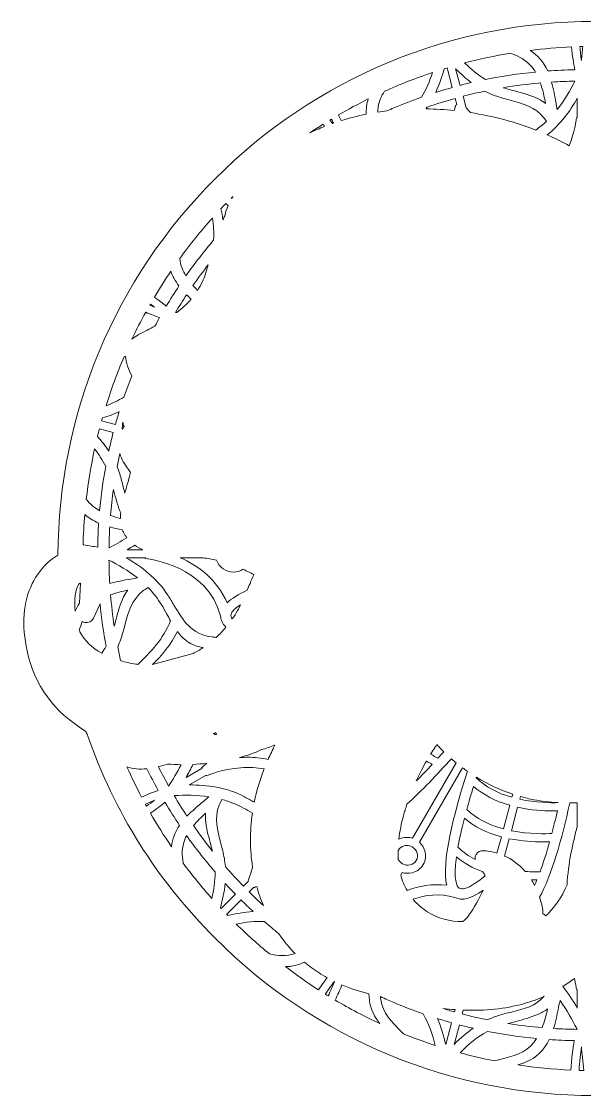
# Model space of a CAD drawing. Header units: millimetres. Extents: x 9 to 1276, y -340 to -50.
# Drawn here: x 972.8 to 1121.9, y -338.7 to -54.4 of the extents above; entities that cross this region are included whole.
import ezdxf

# ---------------------------------------------------------------- set-up
doc = ezdxf.new("R2010")
doc.units = ezdxf.units.MM
doc.header["$MEASUREMENT"] = 0
doc.layers.add('Layer 1', color=7, linetype='Continuous')

msp = doc.modelspace()

# ---------------------------------------------------------------- linework, layer by layer
at = {"layer": 'Layer 1', "lineweight": 0}
for points, knots in [([(1273.53, -205.2), (1272.72, -203.57), (1270.45, -199.63), (1266.73, -197.72), (1266.73, -197.72), (1266.74, -197.58), (1266.74, -197.58), (1266.74, -197.24), (1266.75, -196.89), (1266.75, -196.55), (1266.75, -158.59), (1251.96, -122.9), (1225.12, -96.05), (1198.27, -69.21), (1162.58, -54.42), (1124.62, -54.42), (1086.65, -54.42), (1050.96, -69.21), (1024.12, -96.05), (997.49, -122.68), (982.72, -158.06), (982.5, -195.71), (978.78, -197.62), (976.52, -201.56), (975.71, -203.19), (973.32, -208), (972.84, -214.17), (974.33, -221.03), (976.3, -230.1), (981.51, -237.22), (989.81, -242.22), (989.99, -242.59), (990.16, -242.97), (990.34, -243.34), (990.34, -243.35), (990.34, -243.35), (990.35, -243.35), (997.38, -263.61), (1008.74, -281.67), (1024.12, -297.05), (1050.96, -323.9), (1086.65, -338.68), (1124.62, -338.68), (1162.58, -338.68), (1198.27, -323.9), (1225.12, -297.05), (1240.08, -282.09), (1251.27, -264.52), (1258.35, -244.85), (1267.28, -239.84), (1272.85, -232.51), (1274.91, -223.04), (1276.4, -216.18), (1275.92, -210.02), (1273.53, -205.2)], [0, 0, 0, 0, 1, 1, 1, 2, 2, 2, 3, 3, 3, 4, 4, 4, 5, 5, 5, 6, 6, 6, 7, 7, 7, 8, 8, 8, 9, 9, 9, 10, 10, 10, 11, 11, 11, 12, 12, 12, 13, 13, 13, 14, 14, 14, 15, 15, 15, 16, 16, 16, 17, 17, 17, 18, 18, 18, 18]), ([(1118.52, -61.16), (1118.74, -63.47), (1119.02, -65.63), (1119.37, -67.22), (1116.9, -67.25), (1114.49, -67.36), (1112.19, -67.52), (1111.1, -65.12), (1109.57, -63.34), (1107.52, -62.09), (1111.15, -61.63), (1114.82, -61.32), (1118.52, -61.16)], [0, 0, 0, 0, 1, 1, 1, 2, 2, 2, 3, 3, 3, 4, 4, 4, 4]), ([(1121.49, -61.06), (1121.36, -62.41), (1121.23, -63.68), (1121.09, -64.77), (1120.95, -63.68), (1120.82, -62.42), (1120.69, -61.08), (1120.96, -61.07), (1121.22, -61.06), (1121.49, -61.06)], [0, 0, 0, 0, 1, 1, 1, 2, 2, 2, 3, 3, 3, 3]), ([(1102.33, -62.84), (1104.54, -63.59), (1106.54, -64.61), (1108.09, -66.55), (1108.39, -66.93), (1108.67, -67.34), (1108.94, -67.8), (1104.49, -68.23), (1100.05, -68.89), (1095.74, -69.77), (1093.71, -68.54), (1091.87, -67.03), (1090.18, -65.41), (1094.17, -64.37), (1098.23, -63.51), (1102.33, -62.84)], [0, 0, 0, 0, 1, 1, 1, 2, 2, 2, 3, 3, 3, 4, 4, 4, 5, 5, 5, 5]), ([(1067.31, -77.01), (1067.56, -75.43), (1068.15, -74.1), (1068.95, -72.91), (1073.1, -71.03), (1077.35, -69.38), (1081.67, -67.94), (1080.96, -70.19), (1080.05, -72.43), (1078.75, -74.48), (1076.22, -75.37), (1073.77, -76.32), (1071.48, -77.29), (1070.86, -77.55), (1070.23, -77.82), (1069.6, -78.1), (1068.79, -78.2), (1067.98, -78.31), (1067.18, -78.43), (1067.2, -77.94), (1067.24, -77.46), (1067.31, -77.01)], [0, 0, 0, 0, 1, 1, 1, 2, 2, 2, 3, 3, 3, 4, 4, 4, 5, 5, 5, 6, 6, 6, 7, 7, 7, 7]), ([(1084.78, -66.94), (1085.03, -66.87), (1085.28, -66.79), (1085.53, -66.72), (1085.53, -66.72), (1086.92, -71.9), (1086.92, -71.9), (1085.46, -72.3), (1083.98, -72.74), (1082.52, -73.21), (1083.48, -71.16), (1084.2, -69.01), (1084.78, -66.94)], [0, 0, 0, 0, 1, 1, 1, 2, 2, 2, 3, 3, 3, 4, 4, 4, 4]), ([(1091.95, -70.6), (1091.01, -70.82), (1090.03, -71.07), (1088.98, -71.34), (1088.98, -71.34), (1087.81, -66.95), (1087.81, -66.95), (1089.26, -68.4), (1090.61, -69.59), (1091.95, -70.6)], [0, 0, 0, 0, 1, 1, 1, 2, 2, 2, 3, 3, 3, 3]), ([(1100.43, -71.95), (1103.67, -71.4), (1106.96, -70.98), (1110.25, -70.69), (1110.85, -72.42), (1111.27, -74.29), (1111.63, -76.15), (1111.03, -75.68), (1110.37, -75.27), (1109.65, -74.91), (1107.76, -73.97), (1105.73, -73.43), (1103.77, -72.91), (1102.66, -72.62), (1101.52, -72.32), (1100.43, -71.95)], [0, 0, 0, 0, 1, 1, 1, 2, 2, 2, 3, 3, 3, 4, 4, 4, 5, 5, 5, 5]), ([(1114.7, -77.72), (1114.6, -77.14), (1114.49, -76.56), (1114.39, -75.99), (1114.06, -74.15), (1113.73, -72.24), (1113.23, -70.46), (1115.25, -70.33), (1117.32, -70.25), (1119.41, -70.21), (1118.14, -72.63), (1116.61, -75.3), (1114.7, -77.72)], [0, 0, 0, 0, 1, 1, 1, 2, 2, 2, 3, 3, 3, 4, 4, 4, 4]), ([(1102.18, -75.24), (1105.63, -76.17), (1108.88, -77.05), (1111.15, -79.89), (1111.38, -80.19), (1111.61, -80.51), (1111.83, -80.86), (1110.94, -81.69), (1110.01, -82.45), (1109.02, -83.15), (1103.61, -81.04), (1097.75, -79.47), (1091.73, -78.54), (1091.35, -78.12), (1090.96, -77.7), (1090.57, -77.26), (1090.57, -77.26), (1089.76, -74.22), (1089.76, -74.22), (1091.67, -73.73), (1093.62, -73.27), (1095.55, -72.87), (1096.44, -73.33), (1097.35, -73.73), (1098.25, -74.06), (1099.55, -74.53), (1100.88, -74.89), (1102.18, -75.24)], [0, 0, 0, 0, 1, 1, 1, 2, 2, 2, 3, 3, 3, 4, 4, 4, 5, 5, 5, 6, 6, 6, 7, 7, 7, 8, 8, 8, 9, 9, 9, 9]), ([(1064.68, -74.92), (1064.27, -76.18), (1064.08, -77.53), (1064.12, -78.99), (1061.85, -79.44), (1059.63, -80), (1057.48, -80.67), (1057.28, -80.2), (1057.05, -79.69), (1056.81, -79.15), (1059.39, -77.65), (1062.01, -76.24), (1064.68, -74.92)], [0, 0, 0, 0, 1, 1, 1, 2, 2, 2, 3, 3, 3, 4, 4, 4, 4]), ([(1088.11, -76.36), (1087.88, -76.54), (1087.72, -76.8), (1087.65, -77.12), (1087.58, -77.4), (1087.52, -77.7), (1087.45, -77.99), (1084.96, -77.73), (1082.46, -77.58), (1079.96, -77.55), (1080.07, -77.4), (1080.19, -77.24), (1080.3, -77.08), (1082.77, -76.23), (1085.25, -75.45), (1087.69, -74.77), (1087.69, -74.77), (1088.11, -76.36), (1088.11, -76.36)], [0, 0, 0, 0, 1, 1, 1, 2, 2, 2, 3, 3, 3, 4, 4, 4, 5, 5, 5, 6, 6, 6, 6]), ([(1120.02, -79.94), (1120.02, -79.94), (1119.79, -79.92), (1119.79, -79.92), (1119.79, -79.92), (1119.74, -80.42), (1119.74, -80.42), (1119.73, -80.49), (1119.37, -83.57), (1117.84, -87.3), (1115.99, -86.26), (1114.06, -85.29), (1112.06, -84.41), (1115.61, -81.61), (1118.03, -78.2), (1120.02, -74.76), (1120.02, -74.76), (1120.02, -79.94), (1120.02, -79.94)], [0, 0, 0, 0, 1, 1, 1, 2, 2, 2, 3, 3, 3, 4, 4, 4, 5, 5, 5, 6, 6, 6, 6]), ([(1052.7, -81.63), (1052.84, -81.82), (1052.98, -82.02), (1053.12, -82.2), (1051.79, -82.73), (1050.48, -83.29), (1049.21, -83.89), (1050.36, -83.12), (1051.53, -82.37), (1052.7, -81.63)], [0, 0, 0, 0, 1, 1, 1, 2, 2, 2, 3, 3, 3, 3]), ([(1054.95, -80.24), (1055.12, -80.62), (1055.28, -80.99), (1055.44, -81.34), (1055.36, -81.37), (1055.29, -81.4), (1055.21, -81.43), (1054.99, -81.13), (1054.76, -80.82), (1054.53, -80.5), (1054.67, -80.41), (1054.81, -80.33), (1054.95, -80.24)], [0, 0, 0, 0, 1, 1, 1, 2, 2, 2, 3, 3, 3, 4, 4, 4, 4]), ([(1028.66, -100.85), (1028.7, -100.86), (1028.75, -100.87), (1028.79, -100.88), (1028.71, -101.01), (1028.64, -101.13), (1028.56, -101.25), (1028.56, -101.25), (1028.41, -101.1), (1028.41, -101.1), (1028.5, -101.02), (1028.58, -100.93), (1028.66, -100.85)], [0, 0, 0, 0, 1, 1, 1, 2, 2, 2, 3, 3, 3, 4, 4, 4, 4]), ([(1026.92, -102.63), (1026.92, -102.63), (1027.53, -103.24), (1027.53, -103.24), (1027.19, -104.02), (1026.93, -104.8), (1026.74, -105.6), (1026.74, -105.6), (1026.68, -105.83), (1026.68, -105.83), (1026.51, -106.18), (1026.35, -106.53), (1026.19, -106.88), (1026.05, -105.9), (1025.86, -104.93), (1025.65, -103.97), (1026.07, -103.52), (1026.49, -103.07), (1026.92, -102.63)], [0, 0, 0, 0, 1, 1, 1, 2, 2, 2, 3, 3, 3, 4, 4, 4, 5, 5, 5, 6, 6, 6, 6]), ([(1023.39, -106.44), (1023.71, -108.35), (1023.87, -110.31), (1023.73, -112.3), (1021.15, -115.32), (1018.68, -118.49), (1016.38, -121.75), (1015.96, -121.06), (1015.63, -120.4), (1015.37, -119.74), (1015.04, -118.87), (1014.85, -118.01), (1014.76, -117.16), (1017.45, -113.46), (1020.32, -109.88), (1023.39, -106.44)], [0, 0, 0, 0, 1, 1, 1, 2, 2, 2, 3, 3, 3, 4, 4, 4, 5, 5, 5, 5]), ([(1018.26, -124.28), (1019.56, -122.41), (1020.91, -120.58), (1022.3, -118.79), (1021.82, -120.46), (1021.33, -122), (1020.76, -123.27), (1020.38, -124.1), (1019.95, -124.87), (1019.48, -125.61), (1019.07, -125.17), (1018.65, -124.73), (1018.26, -124.28)], [0, 0, 0, 0, 1, 1, 1, 2, 2, 2, 3, 3, 3, 4, 4, 4, 4]), ([(1012.4, -120.52), (1012.85, -121.84), (1013.55, -123.13), (1014.54, -124.43), (1013.4, -126.13), (1012.27, -127.93), (1011.16, -129.78), (1010.42, -129.14), (1009.38, -128.33), (1008.05, -127.36), (1009.43, -125.04), (1010.88, -122.76), (1012.4, -120.52)], [0, 0, 0, 0, 1, 1, 1, 2, 2, 2, 3, 3, 3, 4, 4, 4, 4]), ([(1013.65, -131.42), (1014.61, -129.81), (1015.59, -128.25), (1016.57, -126.76), (1016.96, -127.15), (1017.36, -127.53), (1017.77, -127.91), (1016.61, -129.26), (1015.33, -130.42), (1014.01, -131.43), (1013.89, -131.43), (1013.76, -131.43), (1013.65, -131.42)], [0, 0, 0, 0, 1, 1, 1, 2, 2, 2, 3, 3, 3, 4, 4, 4, 4]), ([(1006.97, -129.22), (1007.35, -129.5), (1007.72, -129.77), (1008.06, -130.03), (1007.67, -129.87), (1007.24, -129.68), (1006.81, -129.49), (1006.86, -129.4), (1006.91, -129.31), (1006.97, -129.22)], [0, 0, 0, 0, 1, 1, 1, 2, 2, 2, 3, 3, 3, 3]), ([(1005.75, -131.38), (1007.11, -131.96), (1008.38, -132.45), (1009.42, -132.77), (1009, -133.53), (1008.58, -134.3), (1008.16, -135.07), (1007.46, -135.44), (1006.8, -135.77), (1006.19, -136.08), (1004.45, -136.95), (1003.07, -137.64), (1002.1, -138.51), (1003.24, -136.1), (1004.46, -133.72), (1005.75, -131.38)], [0, 0, 0, 0, 1, 1, 1, 2, 2, 2, 3, 3, 3, 4, 4, 4, 5, 5, 5, 5]), ([(999.99, -143.2), (1000.13, -143.13), (1000.27, -143.06), (1000.42, -142.99), (1000.49, -144.76), (1001.15, -146.56), (1002.05, -148.22), (1001.32, -150.06), (1000.62, -151.95), (999.96, -153.86), (998.45, -154.77), (996.89, -155.49), (995.24, -156.11), (996.6, -151.72), (998.19, -147.42), (999.99, -143.2)], [0, 0, 0, 0, 1, 1, 1, 2, 2, 2, 3, 3, 3, 4, 4, 4, 5, 5, 5, 5]), ([(994.27, -159.36), (995.92, -158.87), (997.37, -158.32), (998.71, -157.71), (998.35, -158.85), (998.01, -159.99), (997.7, -161.12), (997.7, -161.12), (994.04, -160.14), (994.04, -160.14), (994.11, -159.88), (994.19, -159.62), (994.27, -159.36)], [0, 0, 0, 0, 1, 1, 1, 2, 2, 2, 3, 3, 3, 4, 4, 4, 4]), ([(999.66, -160.49), (999.75, -160.85), (999.86, -161.22), (999.99, -161.59), (999.83, -161.86), (999.69, -162.15), (999.56, -162.44), (999.52, -161.79), (999.55, -161.14), (999.66, -160.49)], [0, 0, 0, 0, 1, 1, 1, 2, 2, 2, 3, 3, 3, 3]), ([(992.97, -164.27), (993.14, -163.58), (993.31, -162.9), (993.49, -162.21), (993.49, -162.21), (997.14, -163.19), (997.14, -163.19), (996.71, -164.83), (996.32, -166.49), (995.96, -168.13), (995.05, -166.75), (994.04, -165.47), (992.97, -164.27)], [0, 0, 0, 0, 1, 1, 1, 2, 2, 2, 3, 3, 3, 4, 4, 4, 4]), ([(992.21, -167.55), (993.34, -168.98), (994.34, -170.52), (995.14, -172.2), (994.43, -176.05), (993.89, -179.98), (993.53, -183.9), (992.87, -183.53), (992.29, -183.15), (991.76, -182.72), (991.07, -182.16), (990.49, -181.54), (990.01, -180.88), (990.52, -176.39), (991.26, -171.94), (992.21, -167.55)], [0, 0, 0, 0, 1, 1, 1, 2, 2, 2, 3, 3, 3, 4, 4, 4, 5, 5, 5, 5]), ([(1000.93, -172.65), (1001.24, -173.08), (1001.51, -173.44), (1001.68, -173.76), (1001.62, -174.14), (1001.41, -175.11), (1000.69, -177.55), (1000.53, -178.1), (1000.36, -178.66), (1000.21, -179.23), (1000.07, -178.69), (999.93, -178.16), (999.8, -177.62), (999.52, -176.47), (999.23, -175.28), (998.86, -174.12), (998.66, -173.51), (998.44, -172.9), (998.17, -172.27), (998.39, -171.09), (998.63, -169.91), (998.89, -168.74), (999.32, -170.43), (1000.21, -171.66), (1000.93, -172.65)], [0, 0, 0, 0, 1, 1, 1, 2, 2, 2, 3, 3, 3, 4, 4, 4, 5, 5, 5, 6, 6, 6, 7, 7, 7, 8, 8, 8, 8]), ([(999.11, -184.5), (999.06, -184.99), (999.04, -185.48), (999.04, -185.96), (998.18, -185.73), (997.29, -185.47), (996.43, -185.17), (996.62, -182.9), (996.87, -180.6), (997.19, -178.32), (997.22, -178.45), (997.25, -178.57), (997.28, -178.69), (997.79, -180.61), (998.32, -182.6), (999.11, -184.5)], [0, 0, 0, 0, 1, 1, 1, 2, 2, 2, 3, 3, 3, 4, 4, 4, 5, 5, 5, 5]), ([(989.61, -184.91), (990.63, -185.8), (991.84, -186.54), (993.28, -187.16), (993.14, -189.26), (993.06, -191.41), (993.02, -193.58), (991.99, -193.35), (990.72, -193.15), (989.32, -192.97), (989.27, -192.96), (989.21, -192.94), (989.15, -192.93), (989.22, -190.24), (989.38, -187.57), (989.61, -184.91)], [0, 0, 0, 0, 1, 1, 1, 2, 2, 2, 3, 3, 3, 4, 4, 4, 5, 5, 5, 5]), ([(999.56, -188.97), (999.66, -189.24), (999.78, -189.52), (999.92, -189.78), (1000.18, -190.24), (1000.45, -190.66), (1000.75, -191.05), (999.15, -192.07), (997.53, -192.96), (996.02, -193.75), (996.05, -191.89), (996.11, -190.02), (996.22, -188.17), (997.31, -188.48), (998.44, -188.73), (999.56, -188.97)], [0, 0, 0, 0, 1, 1, 1, 2, 2, 2, 3, 3, 3, 4, 4, 4, 5, 5, 5, 5]), ([(1002.82, -193.04), (1003.5, -193.52), (1004.24, -193.91), (1005.02, -194.22), (1005.02, -194.22), (1000.84, -194.22), (1000.84, -194.22), (1001.51, -193.84), (1002.16, -193.45), (1002.82, -193.04)], [0, 0, 0, 0, 1, 1, 1, 2, 2, 2, 3, 3, 3, 3]), ([(996.01, -196.96), (998.43, -198.23), (1001.1, -199.76), (1003.53, -201.68), (1002.95, -201.78), (1002.36, -201.89), (1001.79, -201.99), (999.93, -202.32), (998.02, -202.66), (996.22, -203.16), (996.1, -201.07), (996.03, -198.99), (996.01, -196.96)], [0, 0, 0, 0, 1, 1, 1, 2, 2, 2, 3, 3, 3, 4, 4, 4, 4]), ([(1024.4, -217.42), (1024.04, -217.4), (1023.69, -217.36), (1023.33, -217.32), (1017.81, -216.63), (1015.67, -213.03), (1013.2, -208.87), (1012.71, -208.06), (1012.21, -207.21), (1011.67, -206.37), (1008.66, -201.66), (1004.63, -198.72), (1000.56, -196.36), (1000.56, -196.36), (1005.74, -196.36), (1005.74, -196.36), (1005.74, -196.36), (1005.72, -196.59), (1005.72, -196.59), (1005.72, -196.59), (1006.22, -196.64), (1006.22, -196.64), (1006.38, -196.66), (1022.09, -198.52), (1025.57, -211.74), (1025.6, -212.81), (1026.06, -213.8), (1026.99, -214.74), (1026.18, -215.69), (1025.32, -216.59), (1024.4, -217.42)], [0, 0, 0, 0, 1, 1, 1, 2, 2, 2, 3, 3, 3, 4, 4, 4, 5, 5, 5, 6, 6, 6, 7, 7, 7, 8, 8, 8, 9, 9, 9, 10, 10, 10, 10]), ([(1024.52, -197.02), (1025.2, -198.87), (1026.93, -200.17), (1028.92, -200.17), (1029.86, -200.17), (1030.75, -199.87), (1031.49, -199.37), (1032.08, -199.64), (1032.67, -199.92), (1033.27, -200.23), (1033.63, -200.42), (1033.99, -200.62), (1034.36, -200.84), (1034.03, -201.59), (1033.7, -202.36), (1033.36, -203.19), (1033.11, -203.78), (1032.87, -204.37), (1032.62, -204.96), (1030.33, -206.02), (1028.48, -207.13), (1027.27, -208.3), (1024.64, -202), (1019.49, -198.4), (1014.86, -196.36), (1014.86, -196.36), (1020.92, -196.36), (1020.92, -196.36), (1022.08, -196.53), (1023.28, -196.74), (1024.52, -197.02)], [0, 0, 0, 0, 1, 1, 1, 2, 2, 2, 3, 3, 3, 4, 4, 4, 5, 5, 5, 6, 6, 6, 7, 7, 7, 8, 8, 8, 9, 9, 9, 10, 10, 10, 10]), ([(987.06, -210.47), (986.81, -207.69), (987, -204.73), (988.02, -203.37), (988.14, -203.21), (988.22, -203.11), (988.49, -203.11), (988.49, -203.11), (988.5, -203.11), (988.5, -203.11), (988.5, -203.11), (988.24, -208.33), (988.24, -208.33), (987.92, -208.79), (987.63, -209.27), (987.37, -209.79), (987.26, -210.01), (987.16, -210.24), (987.06, -210.47)], [0, 0, 0, 0, 1, 1, 1, 2, 2, 2, 3, 3, 3, 4, 4, 4, 5, 5, 5, 6, 6, 6, 6]), ([(998.32, -219.89), (998.6, -219.29), (998.84, -218.71), (999.05, -218.13), (999.52, -216.83), (999.88, -215.49), (1000.23, -214.2), (1001.16, -210.75), (1002.04, -207.49), (1004.88, -205.23), (1005.33, -204.88), (1005.81, -204.55), (1006.37, -204.24), (1007.74, -205.65), (1008.92, -207.18), (1009.98, -208.9), (1010.43, -209.62), (1010.88, -210.44), (1011.36, -211.31), (1011.67, -211.88), (1011.99, -212.46), (1012.32, -213.04), (1010.37, -217.81), (1007.07, -221.4), (1003.62, -224.57), (1003.46, -224.55), (1003.31, -224.53), (1003.16, -224.51), (1001.7, -224.28), (1000.36, -223.98), (999.11, -223.64), (998.83, -222.39), (998.56, -221.14), (998.32, -219.89)], [0, 0, 0, 0, 1, 1, 1, 2, 2, 2, 3, 3, 3, 4, 4, 4, 5, 5, 5, 6, 6, 6, 7, 7, 7, 8, 8, 8, 9, 9, 9, 10, 10, 10, 11, 11, 11, 11]), ([(997.39, -214.49), (996.98, -211.73), (996.66, -208.93), (996.43, -206.15), (997.91, -205.63), (999.49, -205.25), (1000.99, -204.94), (1000.58, -205.49), (1000.22, -206.09), (999.9, -206.72), (998.96, -208.61), (998.42, -210.64), (997.9, -212.61), (997.74, -213.23), (997.57, -213.86), (997.39, -214.49)], [0, 0, 0, 0, 1, 1, 1, 2, 2, 2, 3, 3, 3, 4, 4, 4, 5, 5, 5, 5]), ([(994.1, -221.65), (991.53, -220.23), (989.64, -218.37), (988.33, -216), (988.27, -215.89), (988.21, -215.76), (988.15, -215.62), (988.39, -214.79), (988.65, -213.97), (988.95, -213.19), (989.15, -213.32), (989.37, -213.43), (989.61, -213.48), (990.55, -213.71), (991.51, -213.24), (991.91, -212.36), (991.91, -212.36), (993.64, -208.51), (993.64, -208.51), (994.01, -212.29), (994.55, -216.07), (995.25, -219.77), (994.89, -220.42), (994.51, -221.04), (994.1, -221.65)], [0, 0, 0, 0, 1, 1, 1, 2, 2, 2, 3, 3, 3, 4, 4, 4, 5, 5, 5, 6, 6, 6, 7, 7, 7, 8, 8, 8, 8]), ([(1030.06, -210.33), (1029.63, -211.09), (1029.17, -211.82), (1028.67, -212.54), (1028.31, -212.07), (1028.27, -211.73), (1028.29, -211.55), (1028.33, -211.01), (1028.8, -210.07), (1030.87, -208.8), (1030.61, -209.32), (1030.34, -209.83), (1030.06, -210.33)], [0, 0, 0, 0, 1, 1, 1, 2, 2, 2, 3, 3, 3, 4, 4, 4, 4]), ([(1007.55, -224.61), (1009.96, -222.24), (1012.43, -219.39), (1014.12, -215.85), (1014.95, -216.97), (1015.79, -217.83), (1016.65, -218.45), (1017.9, -219.34), (1019.39, -219.86), (1020.94, -220.14), (1020.08, -220.72), (1019.19, -221.25), (1018.27, -221.73), (1018.27, -221.73), (1007.55, -224.61), (1007.55, -224.61)], [0, 0, 0, 0, 1, 1, 1, 2, 2, 2, 3, 3, 3, 4, 4, 4, 5, 5, 5, 5]), ([(1024.48, -243.14), (1024.44, -243.15), (1024.39, -243.16), (1024.34, -243.17), (1024.1, -243.16), (1023.88, -243.07), (1023.72, -242.91), (1023.91, -242.82), (1024.11, -242.72), (1024.3, -242.62), (1024.34, -242.77), (1024.39, -242.91), (1024.44, -243.05), (1024.45, -243.08), (1024.47, -243.11), (1024.48, -243.14)], [0, 0, 0, 0, 1, 1, 1, 2, 2, 2, 3, 3, 3, 4, 4, 4, 5, 5, 5, 5]), ([(1039.81, -245.93), (1039.86, -245.94), (1039.9, -245.96), (1039.95, -245.98), (1039.3, -247.24), (1038.7, -248.48), (1038.15, -249.71), (1036.35, -249.32), (1034.56, -249.15), (1032.84, -249.15), (1032.06, -249.15), (1031.3, -249.19), (1030.56, -249.25), (1032.53, -248.72), (1034.49, -248.03), (1036.4, -247.14), (1037.57, -246.83), (1038.71, -246.42), (1039.81, -245.93)], [0, 0, 0, 0, 1, 1, 1, 2, 2, 2, 3, 3, 3, 4, 4, 4, 5, 5, 5, 6, 6, 6, 6]), ([(1081.18, -248.32), (1081.23, -248.25), (1081.28, -248.17), (1081.33, -248.09), (1081.45, -247.9), (1081.56, -247.72), (1081.69, -247.53), (1081.69, -247.53), (1082.11, -246.89), (1082.11, -246.89), (1082.21, -246.74), (1082.31, -246.58), (1082.4, -246.44), (1082.55, -246.22), (1082.7, -246), (1082.85, -245.78), (1082.85, -245.78), (1082.85, -245.78), (1082.85, -245.78), (1082.85, -245.78), (1082.94, -245.88), (1082.94, -245.88), (1083.07, -246.03), (1083.2, -246.17), (1083.33, -246.31), (1083.38, -246.36), (1083.43, -246.42), (1083.48, -246.47), (1083.59, -246.6), (1083.7, -246.73), (1083.83, -246.86), (1084.1, -247.14), (1084.38, -247.42), (1084.66, -247.69), (1084.14, -248.27), (1083.62, -248.84), (1083.11, -249.4), (1082.61, -249.14), (1081.95, -248.78), (1081.18, -248.32)], [0, 0, 0, 0, 1, 1, 1, 2, 2, 2, 3, 3, 3, 4, 4, 4, 5, 5, 5, 6, 6, 6, 7, 7, 7, 8, 8, 8, 9, 9, 9, 10, 10, 10, 11, 11, 11, 12, 12, 12, 13, 13, 13, 13]), ([(1086.69, -249.53), (1087.1, -249.89), (1087.51, -250.24), (1087.93, -250.59), (1087.93, -250.59), (1076.38, -270.59), (1076.38, -270.59), (1075.51, -270.31), (1074.59, -270.27), (1073.71, -270.49), (1073.38, -270.57), (1073.07, -270.69), (1072.78, -270.83), (1073.01, -268.83), (1073.41, -266.74), (1074.01, -264.55), (1074.04, -264.44), (1074.07, -264.32), (1074.12, -264.17), (1074.12, -264.17), (1074.21, -263.85), (1074.21, -263.85), (1074.27, -263.64), (1074.34, -263.43), (1074.4, -263.21), (1074.4, -263.21), (1074.44, -263.1), (1074.44, -263.1), (1074.59, -262.58), (1074.76, -262.08), (1074.92, -261.58), (1078.81, -258.02), (1082.9, -253.74), (1086.69, -249.53)], [0, 0, 0, 0, 1, 1, 1, 2, 2, 2, 3, 3, 3, 4, 4, 4, 5, 5, 5, 6, 6, 6, 7, 7, 7, 8, 8, 8, 9, 9, 9, 10, 10, 10, 11, 11, 11, 11]), ([(1000.78, -251.72), (1002.38, -252.24), (1004.11, -252.39), (1006.05, -252.19), (1006.99, -254.09), (1007.99, -256.02), (1009.05, -257.93), (1007.79, -258.34), (1006.26, -258.96), (1004.64, -259.68), (1003.27, -257.07), (1001.98, -254.42), (1000.78, -251.72)], [0, 0, 0, 0, 1, 1, 1, 2, 2, 2, 3, 3, 3, 4, 4, 4, 4]), ([(1011.5, -250.96), (1012.71, -251.06), (1013.91, -251.12), (1015.09, -251.13), (1014.07, -253.17), (1012.9, -255.09), (1011.81, -256.79), (1010.89, -255.14), (1009.98, -253.41), (1009.09, -251.64), (1009.89, -251.44), (1010.7, -251.21), (1011.5, -250.96)], [0, 0, 0, 0, 1, 1, 1, 2, 2, 2, 3, 3, 3, 4, 4, 4, 4]), ([(1020.66, -252.04), (1020.66, -252.04), (1016.42, -254.49), (1016.42, -254.49), (1017.07, -253.38), (1017.69, -252.24), (1018.25, -251.05), (1019.42, -250.99), (1020.63, -250.9), (1021.89, -250.78), (1021.32, -251.27), (1020.96, -251.54), (1020.93, -251.56), (1020.93, -251.56), (1020.53, -251.85), (1020.53, -251.85), (1020.53, -251.85), (1020.66, -252.04), (1020.66, -252.04)], [0, 0, 0, 0, 1, 1, 1, 2, 2, 2, 3, 3, 3, 4, 4, 4, 5, 5, 5, 6, 6, 6, 6]), ([(1017.24, -256.49), (1017.24, -256.49), (1021.74, -253.89), (1021.74, -253.89), (1021.74, -253.89), (1021.83, -254.1), (1021.83, -254.1), (1021.83, -254.1), (1022.28, -253.9), (1022.28, -253.9), (1022.32, -253.88), (1026.04, -252.28), (1030.93, -251.93), (1033.12, -251.77), (1035.18, -251.88), (1037.1, -252.25), (1035.97, -255.16), (1035.1, -258.1), (1034.5, -261.03), (1034.48, -261.02), (1034.46, -261.01), (1034.44, -261), (1033.62, -260.54), (1032.76, -260.06), (1031.87, -259.59), (1026.91, -257.02), (1021.94, -256.49), (1017.24, -256.49)], [0, 0, 0, 0, 1, 1, 1, 2, 2, 2, 3, 3, 3, 4, 4, 4, 5, 5, 5, 6, 6, 6, 7, 7, 7, 8, 8, 8, 9, 9, 9, 9]), ([(1073.63, -279.64), (1074.49, -279.91), (1075.42, -279.95), (1076.3, -279.73), (1077.56, -279.42), (1078.59, -278.65), (1079.23, -277.55), (1079.86, -276.45), (1080.01, -275.17), (1079.65, -273.92), (1079.4, -273.05), (1078.91, -272.28), (1078.23, -271.66), (1078.23, -271.66), (1089.63, -251.92), (1089.63, -251.92), (1090.06, -252.24), (1090.49, -252.56), (1090.93, -252.86), (1087.25, -264.33), (1083.99, -277.12), (1085.44, -283.05), (1081.56, -282.55), (1078.02, -283.22), (1074.94, -284.45), (1074.21, -283.16), (1073.64, -281.76), (1073.26, -280.28), (1073.26, -280.28), (1073.63, -279.64), (1073.63, -279.64)], [0, 0, 0, 0, 1, 1, 1, 2, 2, 2, 3, 3, 3, 4, 4, 4, 5, 5, 5, 6, 6, 6, 7, 7, 7, 8, 8, 8, 9, 9, 9, 10, 10, 10, 10]), ([(1081.59, -251.04), (1080.14, -252.59), (1078.73, -254.06), (1077.37, -255.43), (1078.29, -253.43), (1079.23, -251.66), (1080.08, -250.19), (1080.63, -250.51), (1081.14, -250.8), (1081.59, -251.04)], [0, 0, 0, 0, 1, 1, 1, 2, 2, 2, 3, 3, 3, 3]), ([(1093.25, -254.59), (1093.26, -254.53), (1093.28, -254.47), (1093.3, -254.42), (1096.35, -256.29), (1099.58, -257.8), (1102.93, -258.92), (1102.93, -258.92), (1102.71, -259.76), (1102.71, -259.76), (1098.77, -258.64), (1095.59, -256.91), (1093.25, -254.59)], [0, 0, 0, 0, 1, 1, 1, 2, 2, 2, 3, 3, 3, 4, 4, 4, 4]), ([(1090.76, -262.98), (1091.29, -261.04), (1091.89, -258.99), (1092.54, -256.86), (1095.06, -259.09), (1098.29, -260.77), (1102.14, -261.87), (1102.14, -261.87), (1100.47, -268.11), (1100.47, -268.11), (1096.43, -267.02), (1093.17, -265.3), (1090.76, -262.98)], [0, 0, 0, 0, 1, 1, 1, 2, 2, 2, 3, 3, 3, 4, 4, 4, 4]), ([(1005.67, -261.59), (1006.53, -261.21), (1007.34, -260.85), (1008.07, -260.55), (1007.43, -261.03), (1006.72, -261.56), (1005.95, -262.11), (1005.86, -261.94), (1005.76, -261.76), (1005.67, -261.59)], [0, 0, 0, 0, 1, 1, 1, 2, 2, 2, 3, 3, 3, 3]), ([(1012.57, -272.84), (1010.6, -269.96), (1008.74, -267.01), (1007.01, -263.98), (1008.66, -262.8), (1009.93, -261.83), (1010.84, -261.07), (1012.1, -263.19), (1013.39, -265.24), (1014.69, -267.18), (1013.45, -268.98), (1012.75, -270.85), (1012.57, -272.84)], [0, 0, 0, 0, 1, 1, 1, 2, 2, 2, 3, 3, 3, 4, 4, 4, 4]), ([(1021.13, -260.74), (1019.6, -262.02), (1018.03, -263.35), (1016.67, -264.77), (1015.52, -263.03), (1014.37, -261.19), (1013.26, -259.29), (1016.08, -259.17), (1019.3, -259.14), (1022.47, -259.6), (1022.02, -259.99), (1021.57, -260.37), (1021.13, -260.74)], [0, 0, 0, 0, 1, 1, 1, 2, 2, 2, 3, 3, 3, 4, 4, 4, 4]), ([(1025.17, -261.85), (1025.36, -261.35), (1025.61, -260.84), (1025.92, -260.32), (1027.92, -260.87), (1029.81, -261.62), (1031.67, -262.63), (1032.4, -263.02), (1033.17, -263.49), (1033.99, -263.98), (1033.29, -268.84), (1033.31, -273.65), (1034.04, -278.27), (1033.69, -279.42), (1033.32, -280.55), (1032.95, -281.67), (1032.94, -281.69), (1032.94, -281.71), (1032.93, -281.72), (1032.89, -281.82), (1032.86, -281.92), (1032.84, -282.03), (1032.84, -282.03), (1031.61, -283.26), (1031.61, -283.26), (1029.95, -281.56), (1028.35, -279.82), (1026.83, -278.09), (1026.78, -277.35), (1026.68, -276.63), (1026.56, -275.94), (1026.33, -274.58), (1025.97, -273.24), (1025.62, -271.95), (1024.7, -268.5), (1023.83, -265.23), (1025.17, -261.85)], [0, 0, 0, 0, 1, 1, 1, 2, 2, 2, 3, 3, 3, 4, 4, 4, 5, 5, 5, 6, 6, 6, 7, 7, 7, 8, 8, 8, 9, 9, 9, 10, 10, 10, 11, 11, 11, 12, 12, 12, 12]), ([(1104.79, -260.28), (1104.79, -260.28), (1104.98, -259.55), (1104.98, -259.55), (1106.15, -259.88), (1107.33, -260.17), (1108.52, -260.4), (1110.54, -260.8), (1112.67, -261.05), (1114.99, -261.16), (1112.97, -261.22), (1109.03, -261.19), (1104.79, -260.28)], [0, 0, 0, 0, 1, 1, 1, 2, 2, 2, 3, 3, 3, 4, 4, 4, 4]), ([(1111.75, -291.11), (1111.48, -290.93), (1111.2, -290.74), (1110.92, -290.57), (1110.92, -289.9), (1110.86, -289.21), (1110.69, -288.53), (1110.49, -287.7), (1110.26, -286.92), (1110.01, -286.18), (1113.2, -280.62), (1115.94, -270.76), (1118.04, -261.22), (1118.68, -261.22), (1119.34, -261.21), (1120.02, -261.19), (1120.02, -261.19), (1120.02, -267.46), (1120.02, -267.46), (1118.87, -271.65), (1117.6, -277.25), (1117.31, -282.94), (1115.89, -286.29), (1113.97, -288.75), (1112.59, -290.24), (1112.32, -290.54), (1112.04, -290.83), (1111.75, -291.11)], [0, 0, 0, 0, 1, 1, 1, 2, 2, 2, 3, 3, 3, 4, 4, 4, 5, 5, 5, 6, 6, 6, 7, 7, 7, 8, 8, 8, 9, 9, 9, 9]), ([(1021.6, -265.63), (1021.73, -267.74), (1022.28, -269.77), (1022.81, -271.73), (1023.01, -272.47), (1023.21, -273.22), (1023.4, -273.98), (1021.66, -271.81), (1019.97, -269.55), (1018.37, -267.26), (1019.34, -266.09), (1020.47, -264.99), (1021.61, -263.96), (1021.57, -264.51), (1021.57, -265.07), (1021.6, -265.63)], [0, 0, 0, 0, 1, 1, 1, 2, 2, 2, 3, 3, 3, 4, 4, 4, 5, 5, 5, 5]), ([(1102.56, -268.6), (1102.56, -268.6), (1104.22, -262.39), (1104.22, -262.39), (1107.81, -263.17), (1111.17, -263.34), (1113.39, -263.34), (1113.85, -263.34), (1114.31, -263.33), (1114.76, -263.32), (1114.27, -265.43), (1113.77, -267.45), (1113.27, -269.34), (1111.81, -269.43), (1107.41, -269.58), (1102.56, -268.6)], [0, 0, 0, 0, 1, 1, 1, 2, 2, 2, 3, 3, 3, 4, 4, 4, 5, 5, 5, 5]), ([(1095.12, -273.91), (1094.36, -273.85), (1093.62, -274.23), (1093.24, -274.9), (1093, -275.31), (1092.92, -275.78), (1093, -276.23), (1091.23, -275.32), (1089.69, -274.23), (1088.42, -272.97), (1088.83, -270.72), (1089.41, -268.15), (1090.14, -265.31), (1092.71, -267.51), (1095.99, -269.15), (1099.91, -270.21), (1099.91, -270.21), (1098.75, -274.53), (1098.75, -274.53), (1096.87, -273.96), (1095.45, -273.91), (1095.12, -273.91)], [0, 0, 0, 0, 1, 1, 1, 2, 2, 2, 3, 3, 3, 4, 4, 4, 5, 5, 5, 6, 6, 6, 7, 7, 7, 7]), ([(1023.28, -286.54), (1020.59, -283.52), (1018.05, -280.41), (1015.66, -277.19), (1015.3, -275.1), (1015.27, -273.03), (1016.1, -270.92), (1016.23, -270.58), (1016.39, -270.24), (1016.57, -269.9), (1018.94, -273.24), (1021.47, -276.47), (1024.1, -279.52), (1024.12, -281.92), (1023.79, -284.28), (1023.28, -286.54)], [0, 0, 0, 0, 1, 1, 1, 2, 2, 2, 3, 3, 3, 4, 4, 4, 5, 5, 5, 5]), ([(1074.22, -272.57), (1074.43, -272.52), (1074.65, -272.49), (1074.87, -272.49), (1075.37, -272.49), (1075.86, -272.63), (1076.3, -272.88), (1076.93, -273.25), (1077.4, -273.83), (1077.6, -274.52), (1077.79, -275.2), (1077.71, -275.89), (1077.37, -276.48), (1077.04, -277.07), (1076.47, -277.48), (1075.79, -277.65), (1075.1, -277.83), (1074.36, -277.72), (1073.72, -277.34), (1073.72, -277.34), (1073.72, -277.34), (1073.72, -277.34), (1073.24, -277.07), (1072.87, -276.68), (1072.62, -276.21), (1072.57, -275.45), (1072.56, -274.67), (1072.57, -273.88), (1072.59, -273.83), (1072.61, -273.79), (1072.64, -273.75), (1072.98, -273.16), (1073.54, -272.74), (1074.22, -272.57)], [0, 0, 0, 0, 1, 1, 1, 2, 2, 2, 3, 3, 3, 4, 4, 4, 5, 5, 5, 6, 6, 6, 7, 7, 7, 8, 8, 8, 9, 9, 9, 10, 10, 10, 11, 11, 11, 11]), ([(1106.25, -279.41), (1104.5, -277.38), (1102.54, -276.1), (1100.77, -275.29), (1100.77, -275.29), (1101.99, -270.71), (1101.99, -270.71), (1105.42, -271.41), (1108.62, -271.57), (1110.73, -271.57), (1111.49, -271.57), (1112.15, -271.55), (1112.68, -271.52), (1111.84, -274.54), (1111, -277.2), (1110.18, -279.44), (1109.29, -279.47), (1107.92, -279.49), (1106.25, -279.41)], [0, 0, 0, 0, 1, 1, 1, 2, 2, 2, 3, 3, 3, 4, 4, 4, 5, 5, 5, 6, 6, 6, 6]), ([(1095.64, -280.53), (1090.79, -284.56), (1089.17, -284.07), (1088.77, -283.79), (1088.11, -283.33), (1087.16, -281.64), (1088.01, -275.5), (1089.94, -277.14), (1092.28, -278.47), (1094.99, -279.46), (1095.21, -279.82), (1095.43, -280.17), (1095.64, -280.53)], [0, 0, 0, 0, 1, 1, 1, 2, 2, 2, 3, 3, 3, 4, 4, 4, 4]), ([(1025.51, -288.98), (1026.07, -286.98), (1026.56, -284.8), (1026.78, -282.53), (1027.65, -283.47), (1028.55, -284.42), (1029.49, -285.38), (1029.49, -285.38), (1025.69, -289.18), (1025.69, -289.18), (1025.63, -289.11), (1025.57, -289.04), (1025.51, -288.98)], [0, 0, 0, 0, 1, 1, 1, 2, 2, 2, 3, 3, 3, 4, 4, 4, 4]), ([(1036.89, -288.38), (1035.59, -287.19), (1034.32, -285.98), (1033.11, -284.79), (1033.11, -284.79), (1034.25, -283.65), (1034.25, -283.65), (1034.34, -283.64), (1034.42, -283.62), (1034.51, -283.59), (1034.72, -283.53), (1034.94, -283.46), (1035.16, -283.39), (1035.63, -285.09), (1036.21, -286.76), (1036.89, -288.38)], [0, 0, 0, 0, 1, 1, 1, 2, 2, 2, 3, 3, 3, 4, 4, 4, 5, 5, 5, 5]), ([(1109.33, -281.62), (1109.11, -282.14), (1108.9, -282.62), (1108.7, -283.06), (1108.44, -282.56), (1108.17, -282.08), (1107.89, -281.63), (1108.03, -281.63), (1108.16, -281.63), (1108.29, -281.63), (1108.64, -281.63), (1108.99, -281.63), (1109.33, -281.62)], [0, 0, 0, 0, 1, 1, 1, 2, 2, 2, 3, 3, 3, 4, 4, 4, 4]), ([(1027.17, -290.73), (1027.17, -290.73), (1030.99, -286.91), (1030.99, -286.91), (1032.02, -287.93), (1033.08, -288.95), (1034.16, -289.95), (1031.81, -290.11), (1029.53, -290.56), (1027.5, -291.07), (1027.39, -290.95), (1027.28, -290.84), (1027.17, -290.73)], [0, 0, 0, 0, 1, 1, 1, 2, 2, 2, 3, 3, 3, 4, 4, 4, 4]), ([(1080.46, -290.15), (1078.93, -289.19), (1077.62, -288.04), (1076.52, -286.73), (1079.74, -285.56), (1083.5, -285.11), (1087.62, -286.25), (1089.49, -287.24), (1091.88, -286.62), (1095.09, -284.37), (1095.09, -284.38), (1095.08, -284.38), (1095.08, -284.39), (1093.94, -286.67), (1092.76, -289.02), (1091.29, -290.97), (1090.79, -291.62), (1090.27, -292.18), (1089.74, -292.66), (1086.36, -292.74), (1082.85, -291.67), (1080.46, -290.15)], [0, 0, 0, 0, 1, 1, 1, 2, 2, 2, 3, 3, 3, 4, 4, 4, 5, 5, 5, 6, 6, 6, 7, 7, 7, 7]), ([(1038.51, -301.22), (1035.49, -298.73), (1032.56, -296.09), (1029.73, -293.31), (1032.13, -292.79), (1034.63, -292.48), (1037.16, -292.64), (1038.4, -293.72), (1039.66, -294.77), (1040.94, -295.8), (1041.82, -297.09), (1042.78, -298.33), (1043.82, -299.52), (1044.28, -300.05), (1044.77, -300.57), (1045.29, -301.1), (1042.97, -301.92), (1040.75, -301.74), (1038.51, -301.22)], [0, 0, 0, 0, 1, 1, 1, 2, 2, 2, 3, 3, 3, 4, 4, 4, 5, 5, 5, 6, 6, 6, 6]), ([(1042.72, -304.56), (1044.48, -304.57), (1046.14, -304.18), (1047.78, -303.38), (1048.36, -303.87), (1048.97, -304.35), (1049.59, -304.81), (1050.91, -305.79), (1052.31, -306.69), (1053.77, -307.5), (1053.1, -308.39), (1052.34, -309.46), (1051.47, -310.7), (1048.48, -308.77), (1045.56, -306.73), (1042.72, -304.56)], [0, 0, 0, 0, 1, 1, 1, 2, 2, 2, 3, 3, 3, 4, 4, 4, 5, 5, 5, 5]), ([(1054.06, -312.32), (1053.8, -312.16), (1053.54, -312), (1053.28, -311.84), (1054.13, -310.62), (1054.96, -309.48), (1055.69, -308.51), (1055.71, -308.52), (1055.73, -308.53), (1055.74, -308.54), (1055.27, -309.66), (1054.69, -310.96), (1054.06, -312.32)], [0, 0, 0, 0, 1, 1, 1, 2, 2, 2, 3, 3, 3, 4, 4, 4, 4]), ([(1055.9, -313.43), (1056.55, -312.05), (1057.17, -310.67), (1057.69, -309.42), (1059.95, -310.38), (1062.34, -311.16), (1064.85, -311.77), (1064.84, -314.19), (1065.47, -316.35), (1066.79, -318.34), (1067.09, -318.79), (1067.41, -319.23), (1067.75, -319.65), (1063.7, -317.78), (1059.75, -315.7), (1055.9, -313.43)], [0, 0, 0, 0, 1, 1, 1, 2, 2, 2, 3, 3, 3, 4, 4, 4, 5, 5, 5, 5]), ([(1120.02, -315.53), (1118.9, -313.58), (1117.66, -311.64), (1116.16, -309.83), (1117.24, -309.16), (1118.27, -308.44), (1119.26, -307.67), (1119.62, -309.15), (1119.74, -310.12), (1119.74, -310.16), (1119.74, -310.16), (1119.8, -310.66), (1119.8, -310.66), (1119.8, -310.66), (1120.02, -310.63), (1120.02, -310.63), (1120.02, -310.63), (1120.02, -315.53), (1120.02, -315.53)], [0, 0, 0, 0, 1, 1, 1, 2, 2, 2, 3, 3, 3, 4, 4, 4, 5, 5, 5, 6, 6, 6, 6]), ([(1073.96, -322.34), (1073.79, -322.16), (1073.61, -321.98), (1073.43, -321.8), (1070.91, -319.27), (1068.52, -316.88), (1067.98, -313.28), (1067.94, -313.03), (1067.92, -312.77), (1067.9, -312.5), (1069.19, -313.1), (1070.37, -313.62), (1071.48, -314.09), (1073.94, -315.13), (1076.55, -316.14), (1079.24, -317.07), (1080.73, -319.73), (1081.7, -322.61), (1082.42, -325.41), (1079.57, -324.48), (1076.75, -323.46), (1073.96, -322.34)], [0, 0, 0, 0, 1, 1, 1, 2, 2, 2, 3, 3, 3, 4, 4, 4, 5, 5, 5, 6, 6, 6, 7, 7, 7, 7]), ([(1089.84, -316.08), (1095.58, -316.31), (1100.91, -315.75), (1105.77, -314.4), (1107.67, -313.87), (1109.52, -313.2), (1111.29, -312.42), (1109, -315.01), (1105.89, -315.77), (1102.61, -316.58), (1101.46, -316.86), (1100.27, -317.15), (1099.11, -317.52), (1098.15, -317.83), (1097.18, -318.21), (1096.24, -318.66), (1094.05, -318.21), (1091.8, -317.69), (1089.56, -317.1), (1089.56, -317.1), (1089.84, -316.08), (1089.84, -316.08)], [0, 0, 0, 0, 1, 1, 1, 2, 2, 2, 3, 3, 3, 4, 4, 4, 5, 5, 5, 6, 6, 6, 7, 7, 7, 7]), ([(1113.74, -320.95), (1114.3, -319.14), (1114.7, -317.2), (1115.08, -315.32), (1115.2, -314.74), (1115.32, -314.14), (1115.45, -313.55), (1117.21, -315.97), (1118.66, -318.63), (1119.86, -320.95), (1119.87, -320.98), (1119.88, -321), (1119.9, -321.02), (1119.92, -321.07), (1119.94, -321.12), (1119.97, -321.17), (1117.89, -321.15), (1115.8, -321.07), (1113.74, -320.95)], [0, 0, 0, 0, 1, 1, 1, 2, 2, 2, 3, 3, 3, 4, 4, 4, 5, 5, 5, 6, 6, 6, 6]), ([(1085.18, -325.19), (1084.65, -322.98), (1083.97, -320.6), (1082.98, -318.31), (1084.25, -318.71), (1085.5, -319.09), (1086.72, -319.43), (1086.72, -319.43), (1085.18, -325.19), (1085.18, -325.19)], [0, 0, 0, 0, 1, 1, 1, 2, 2, 2, 3, 3, 3, 3]), ([(1087.65, -315.95), (1087.65, -315.95), (1087.49, -316.55), (1087.49, -316.55), (1086.49, -316.27), (1085.46, -315.97), (1084.43, -315.65), (1085.52, -315.78), (1086.59, -315.88), (1087.65, -315.95)], [0, 0, 0, 0, 1, 1, 1, 2, 2, 2, 3, 3, 3, 3]), ([(1103.68, -319.09), (1105.62, -318.58), (1107.63, -318.05), (1109.54, -317.25), (1110.51, -316.84), (1111.38, -316.34), (1112.16, -315.75), (1111.75, -317.48), (1111.3, -319.16), (1110.69, -320.72), (1107.65, -320.47), (1104.63, -320.1), (1101.67, -319.64), (1102.34, -319.45), (1103.02, -319.27), (1103.68, -319.09)], [0, 0, 0, 0, 1, 1, 1, 2, 2, 2, 3, 3, 3, 4, 4, 4, 5, 5, 5, 5]), ([(1088.79, -319.99), (1090.01, -320.31), (1091.23, -320.61), (1092.43, -320.89), (1090.81, -322.02), (1089.2, -323.39), (1087.41, -325.14), (1087.41, -325.14), (1088.79, -319.99), (1088.79, -319.99)], [0, 0, 0, 0, 1, 1, 1, 2, 2, 2, 3, 3, 3, 3]), ([(1098.03, -329.49), (1094.99, -328.89), (1091.97, -328.18), (1088.99, -327.37), (1091.27, -325.07), (1093.53, -323.16), (1096.24, -321.71), (1100.47, -322.56), (1104.84, -323.19), (1109.25, -323.61), (1109.01, -323.97), (1108.77, -324.31), (1108.52, -324.62), (1106.22, -327.49), (1102.98, -328.28), (1099.55, -329.11), (1099.05, -329.23), (1098.54, -329.36), (1098.03, -329.49)], [0, 0, 0, 0, 1, 1, 1, 2, 2, 2, 3, 3, 3, 4, 4, 4, 5, 5, 5, 6, 6, 6, 6]), ([(1118.3, -331.94), (1113.59, -331.72), (1108.92, -331.27), (1104.31, -330.58), (1105.05, -330.34), (1105.77, -330.08), (1106.49, -329.78), (1109.22, -328.63), (1111.22, -326.7), (1112.6, -323.88), (1114.75, -324.03), (1116.97, -324.12), (1119.21, -324.16), (1118.82, -326.26), (1118.52, -329.1), (1118.3, -331.94)], [0, 0, 0, 0, 1, 1, 1, 2, 2, 2, 3, 3, 3, 4, 4, 4, 5, 5, 5, 5]), ([(1120.48, -332.02), (1120.66, -329.76), (1120.87, -327.56), (1121.09, -325.81), (1121.32, -327.56), (1121.53, -329.78), (1121.71, -332.05), (1121.3, -332.04), (1120.89, -332.03), (1120.48, -332.02)], [0, 0, 0, 0, 1, 1, 1, 2, 2, 2, 3, 3, 3, 3])]:
    msp.add_open_spline(points, degree=3, knots=knots, dxfattribs=at)

doc.saveas('drawing.dxf')
